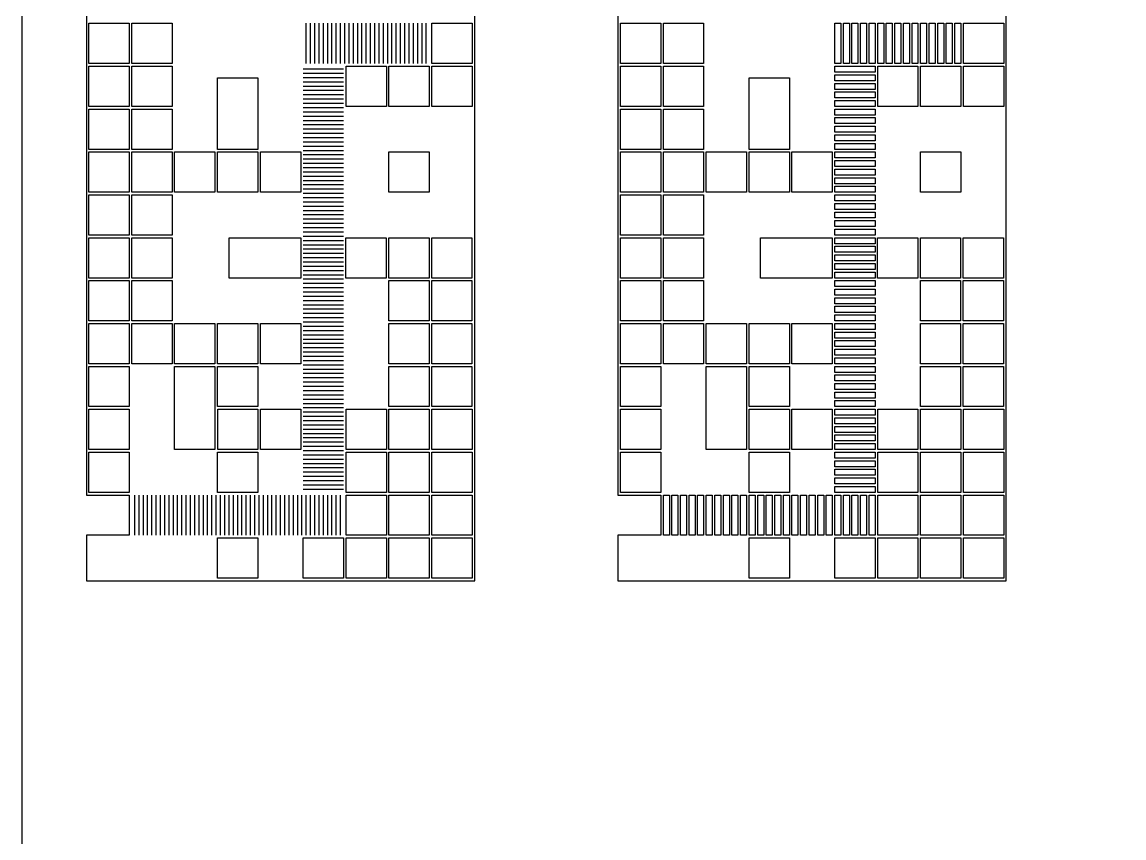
# Model space of a CAD drawing. Header units: millimetres. Extents: x 3305 to 5605, y 2355 to 3594.
# Drawn here: x 4804.9 to 5233.3, y 2974.5 to 3291.6 of the extents above; entities that cross this region are included whole.
import ezdxf

# ---------------------------------------------------------------- set-up
doc = ezdxf.new("R2010")
doc.units = ezdxf.units.MM
for name, color, linetype in [('Corte exterior', 1, 'Continuous'), ('Corte interior', 5, 'Continuous'), ('Grabado linea bajo', 4, 'Continuous'), ('mesa de trabajo y auxiliares', 7, 'Continuous')]:
    doc.layers.add(name, color=color, linetype=linetype)

msp = doc.modelspace()

# ---------------------------------------------------------------- linework, layer by layer
at = {"layer": 'Corte exterior', "color": 1}
for p, q in [((4829.86, 3525.44), (4829.86, 3107.77)), ((4980.86, 3074.44), (4980.86, 3525.44)), ((5036.52, 3525.44), (5036.52, 3107.77)), ((5187.52, 3074.44), (5187.52, 3525.44)), ((4829.86, 3107.77), (4846.52, 3107.77)), ((4846.52, 3107.77), (4846.52, 3092.11)), ((5036.52, 3107.77), (5053.19, 3107.77)), ((5053.19, 3107.77), (5053.19, 3092.11)), ((4846.52, 3092.11), (4829.86, 3092.11)), ((4829.86, 3092.11), (4829.86, 3074.44)), ((5053.19, 3092.11), (5036.52, 3092.11)), ((5036.52, 3092.11), (5036.52, 3074.44)), ((4829.86, 3074.44), (4980.86, 3074.44)), ((5036.52, 3074.44), (5187.52, 3074.44))]:
    msp.add_line(p, q, dxfattribs=at)
at = {"layer": 'Corte interior', "color": 5}
for p, q in [((4830.86, 3291.11), (4846.52, 3291.11)), ((4830.86, 3275.44), (4830.86, 3291.11)), ((4846.52, 3291.11), (4846.52, 3275.44)), ((4847.52, 3291.11), (4863.19, 3291.11)), ((4847.52, 3275.44), (4847.52, 3291.11)), ((4863.19, 3291.11), (4863.19, 3275.44)), ((4964.19, 3291.11), (4979.86, 3291.11)), ((4964.19, 3275.44), (4964.19, 3291.11)), ((4979.86, 3291.11), (4979.86, 3275.44)), ((5037.52, 3291.11), (5053.19, 3291.11)), ((5037.52, 3275.44), (5037.52, 3291.11)), ((5053.19, 3291.11), (5053.19, 3275.44)), ((5054.19, 3291.11), (5069.86, 3291.11)), ((5054.19, 3275.44), (5054.19, 3291.11)), ((5069.86, 3291.11), (5069.86, 3275.44)), ((5120.86, 3275.44), (5120.86, 3291.11)), ((5120.86, 3291.11), (5123.19, 3291.11)), ((5123.19, 3291.11), (5123.19, 3275.44)), ((5124.19, 3275.44), (5124.19, 3291.11)), ((5124.19, 3291.11), (5126.52, 3291.11)), ((5126.52, 3291.11), (5126.52, 3275.44)), ((5127.52, 3275.44), (5127.52, 3291.11)), ((5127.52, 3291.11), (5129.86, 3291.11)), ((5129.86, 3291.11), (5129.86, 3275.44)), ((5130.86, 3275.44), (5130.86, 3291.11)), ((5130.86, 3291.11), (5133.19, 3291.11)), ((5133.19, 3291.11), (5133.19, 3275.44)), ((5134.19, 3291.11), (5136.52, 3291.11)), ((5134.19, 3275.44), (5134.19, 3291.11)), ((5136.52, 3291.11), (5136.52, 3275.44)), ((5137.52, 3275.44), (5137.52, 3291.11)), ((5137.52, 3291.11), (5139.86, 3291.11)), ((5139.86, 3291.11), (5139.86, 3275.44)), ((5140.86, 3275.44), (5140.86, 3291.11)), ((5140.86, 3291.11), (5143.19, 3291.11)), ((5143.19, 3291.11), (5143.19, 3275.44)), ((5144.19, 3275.44), (5144.19, 3291.11)), ((5144.19, 3291.11), (5146.52, 3291.11)), ((5146.52, 3291.11), (5146.52, 3275.44)), ((5147.52, 3275.44), (5147.52, 3291.11)), ((5147.52, 3291.11), (5149.86, 3291.11)), ((5149.86, 3291.11), (5149.86, 3275.44)), ((5150.86, 3291.11), (5153.19, 3291.11)), ((5150.86, 3275.44), (5150.86, 3291.11)), ((5153.19, 3291.11), (5153.19, 3275.44)), ((5154.19, 3275.44), (5154.19, 3291.11)), ((5154.19, 3291.11), (5156.52, 3291.11)), ((5156.52, 3291.11), (5156.52, 3275.44)), ((5157.52, 3275.44), (5157.52, 3291.11)), ((5157.52, 3291.11), (5159.86, 3291.11)), ((5159.86, 3291.11), (5159.86, 3275.44)), ((5160.86, 3275.44), (5160.86, 3291.11)), ((5160.86, 3291.11), (5163.19, 3291.11)), ((5163.19, 3291.11), (5163.19, 3275.44)), ((5164.19, 3275.44), (5164.19, 3291.11)), ((5164.19, 3291.11), (5166.52, 3291.11)), ((5166.52, 3291.11), (5166.52, 3275.44)), ((5167.52, 3291.11), (5169.86, 3291.11)), ((5167.52, 3275.44), (5167.52, 3291.11)), ((5169.86, 3291.11), (5169.86, 3275.44)), ((5170.86, 3291.11), (5186.52, 3291.11)), ((5170.86, 3275.44), (5170.86, 3291.11)), ((5186.52, 3291.11), (5186.52, 3275.44)), ((4846.52, 3275.44), (4830.86, 3275.44)), ((4830.86, 3274.44), (4846.52, 3274.44)), ((4830.86, 3258.77), (4830.86, 3274.44)), ((4846.52, 3274.44), (4846.52, 3258.77)), ((4863.19, 3275.44), (4847.52, 3275.44)), ((4847.52, 3274.44), (4863.19, 3274.44)), ((4847.52, 3258.77), (4847.52, 3274.44)), ((4863.19, 3274.44), (4863.19, 3258.77)), ((4930.86, 3274.44), (4946.52, 3274.44)), ((4930.86, 3258.77), (4930.86, 3274.44)), ((4946.52, 3274.44), (4946.52, 3258.77)), ((4947.52, 3274.44), (4963.19, 3274.44)), ((4947.52, 3258.77), (4947.52, 3274.44)), ((4963.19, 3274.44), (4963.19, 3258.77)), ((4979.86, 3275.44), (4964.19, 3275.44)), ((4964.19, 3274.44), (4979.86, 3274.44)), ((4964.19, 3258.77), (4964.19, 3274.44)), ((4979.86, 3274.44), (4979.86, 3258.77)), ((5053.19, 3275.44), (5037.52, 3275.44)), ((5037.52, 3274.44), (5053.19, 3274.44)), ((5037.52, 3258.77), (5037.52, 3274.44)), ((5053.19, 3274.44), (5053.19, 3258.77)), ((5069.86, 3275.44), (5054.19, 3275.44)), ((5054.19, 3274.44), (5069.86, 3274.44)), ((5054.19, 3258.77), (5054.19, 3274.44)), ((5069.86, 3274.44), (5069.86, 3258.77)), ((5123.19, 3275.44), (5120.86, 3275.44)), ((5120.86, 3272.11), (5120.86, 3274.44)), ((5120.86, 3274.44), (5136.52, 3274.44)), ((5126.52, 3275.44), (5124.19, 3275.44)), ((5129.86, 3275.44), (5127.52, 3275.44)), ((5133.19, 3275.44), (5130.86, 3275.44)), ((5136.52, 3275.44), (5134.19, 3275.44)), ((5136.52, 3274.44), (5136.52, 3272.11)), ((5139.86, 3275.44), (5137.52, 3275.44)), ((5137.52, 3258.77), (5137.52, 3274.44)), ((5137.52, 3274.44), (5153.19, 3274.44)), ((5143.19, 3275.44), (5140.86, 3275.44)), ((5146.52, 3275.44), (5144.19, 3275.44)), ((5149.86, 3275.44), (5147.52, 3275.44)), ((5153.19, 3275.44), (5150.86, 3275.44)), ((5153.19, 3274.44), (5153.19, 3258.77)), ((5156.52, 3275.44), (5154.19, 3275.44)), ((5154.19, 3258.77), (5154.19, 3274.44)), ((5154.19, 3274.44), (5169.86, 3274.44)), ((5159.86, 3275.44), (5157.52, 3275.44)), ((5163.19, 3275.44), (5160.86, 3275.44)), ((5166.52, 3275.44), (5164.19, 3275.44)), ((5169.86, 3275.44), (5167.52, 3275.44)), ((5169.86, 3274.44), (5169.86, 3258.77)), ((5186.52, 3275.44), (5170.86, 3275.44)), ((5170.86, 3274.44), (5186.52, 3274.44)), ((5170.86, 3258.77), (5170.86, 3274.44)), ((5186.52, 3274.44), (5186.52, 3258.77)), ((4880.86, 3242.11), (4880.86, 3269.94)), ((4880.86, 3269.94), (4896.52, 3269.94)), ((4896.52, 3269.94), (4896.52, 3242.11)), ((5087.52, 3242.11), (5087.52, 3269.94)), ((5087.52, 3269.94), (5103.19, 3269.94)), ((5103.19, 3269.94), (5103.19, 3242.11)), ((5136.52, 3272.11), (5120.86, 3272.11)), ((5120.86, 3271.11), (5136.52, 3271.11)), ((5120.86, 3268.77), (5120.86, 3271.11)), ((5136.52, 3271.11), (5136.52, 3268.77)), ((5136.52, 3268.77), (5120.86, 3268.77)), ((5120.86, 3267.77), (5136.52, 3267.77)), ((5120.86, 3265.44), (5120.86, 3267.77)), ((5136.52, 3265.44), (5120.86, 3265.44)), ((5136.52, 3267.77), (5136.52, 3265.44)), ((5120.86, 3264.44), (5136.52, 3264.44)), ((5120.86, 3262.11), (5120.86, 3264.44)), ((5136.52, 3262.11), (5120.86, 3262.11)), ((5120.86, 3258.77), (5120.86, 3261.11)), ((5120.86, 3261.11), (5136.52, 3261.11)), ((5136.52, 3264.44), (5136.52, 3262.11)), ((5136.52, 3261.11), (5136.52, 3258.77)), ((4846.52, 3258.77), (4830.86, 3258.77)), ((4830.86, 3257.77), (4846.52, 3257.77)), ((4830.86, 3242.11), (4830.86, 3257.77)), ((4846.52, 3257.77), (4846.52, 3242.11)), ((4863.19, 3258.77), (4847.52, 3258.77)), ((4847.52, 3257.77), (4863.19, 3257.77)), ((4847.52, 3242.11), (4847.52, 3257.77)), ((4863.19, 3257.77), (4863.19, 3242.11)), ((4946.52, 3258.77), (4930.86, 3258.77)), ((4963.19, 3258.77), (4947.52, 3258.77)), ((4979.86, 3258.77), (4964.19, 3258.77)), ((5053.19, 3258.77), (5037.52, 3258.77)), ((5037.52, 3257.77), (5053.19, 3257.77)), ((5037.52, 3242.11), (5037.52, 3257.77)), ((5053.19, 3257.77), (5053.19, 3242.11)), ((5069.86, 3258.77), (5054.19, 3258.77)), ((5054.19, 3257.77), (5069.86, 3257.77)), ((5054.19, 3242.11), (5054.19, 3257.77)), ((5069.86, 3257.77), (5069.86, 3242.11)), ((5136.52, 3258.77), (5120.86, 3258.77)), ((5120.86, 3255.44), (5120.86, 3257.77)), ((5120.86, 3257.77), (5136.52, 3257.77)), ((5136.52, 3257.77), (5136.52, 3255.44)), ((5153.19, 3258.77), (5137.52, 3258.77)), ((5169.86, 3258.77), (5154.19, 3258.77)), ((5186.52, 3258.77), (5170.86, 3258.77)), ((5136.52, 3255.44), (5120.86, 3255.44)), ((5120.86, 3254.44), (5136.52, 3254.44)), ((5120.86, 3252.11), (5120.86, 3254.44)), ((5136.52, 3252.11), (5120.86, 3252.11)), ((5136.52, 3254.44), (5136.52, 3252.11)), ((5120.86, 3251.11), (5136.52, 3251.11)), ((5120.86, 3248.77), (5120.86, 3251.11)), ((5136.52, 3248.77), (5120.86, 3248.77)), ((5120.86, 3247.77), (5136.52, 3247.77)), ((5120.86, 3245.44), (5120.86, 3247.77)), ((5136.52, 3251.11), (5136.52, 3248.77)), ((5136.52, 3247.77), (5136.52, 3245.44)), ((5136.52, 3245.44), (5120.86, 3245.44)), ((5120.86, 3242.11), (5120.86, 3244.44)), ((5120.86, 3244.44), (5136.52, 3244.44)), ((5136.52, 3244.44), (5136.52, 3242.11)), ((4846.52, 3242.11), (4830.86, 3242.11)), ((4830.86, 3241.11), (4846.52, 3241.11)), ((4830.86, 3225.44), (4830.86, 3241.11)), ((4846.52, 3241.11), (4846.52, 3225.44)), ((4863.19, 3242.11), (4847.52, 3242.11)), ((4847.52, 3241.11), (4863.19, 3241.11)), ((4847.52, 3225.44), (4847.52, 3241.11)), ((4863.19, 3241.11), (4863.19, 3225.44)), ((4864.19, 3241.11), (4879.86, 3241.11)), ((4864.19, 3225.44), (4864.19, 3241.11)), ((4879.86, 3241.11), (4879.86, 3225.44)), ((4896.52, 3242.11), (4880.86, 3242.11)), ((4880.86, 3241.11), (4896.52, 3241.11)), ((4880.86, 3225.44), (4880.86, 3241.11)), ((4896.52, 3241.11), (4896.52, 3225.44)), ((4897.52, 3241.11), (4913.19, 3241.11)), ((4897.52, 3225.44), (4897.52, 3241.11)), ((4913.19, 3241.11), (4913.19, 3225.44)), ((4947.52, 3225.44), (4947.52, 3241.11)), ((4947.52, 3241.11), (4963.19, 3241.11)), ((4963.19, 3241.11), (4963.19, 3225.44)), ((5053.19, 3242.11), (5037.52, 3242.11)), ((5037.52, 3241.11), (5053.19, 3241.11)), ((5037.52, 3225.44), (5037.52, 3241.11)), ((5053.19, 3241.11), (5053.19, 3225.44)), ((5069.86, 3242.11), (5054.19, 3242.11)), ((5054.19, 3241.11), (5069.86, 3241.11)), ((5054.19, 3225.44), (5054.19, 3241.11)), ((5069.86, 3241.11), (5069.86, 3225.44)), ((5070.86, 3241.11), (5086.52, 3241.11)), ((5070.86, 3225.44), (5070.86, 3241.11)), ((5086.52, 3241.11), (5086.52, 3225.44)), ((5103.19, 3242.11), (5087.52, 3242.11)), ((5087.52, 3225.44), (5087.52, 3241.11)), ((5087.52, 3241.11), (5103.19, 3241.11)), ((5103.19, 3241.11), (5103.19, 3225.44)), ((5104.19, 3225.44), (5104.19, 3241.11)), ((5104.19, 3241.11), (5119.86, 3241.11)), ((5119.86, 3241.11), (5119.86, 3225.44)), ((5136.52, 3242.11), (5120.86, 3242.11)), ((5120.86, 3238.77), (5120.86, 3241.11)), ((5120.86, 3241.11), (5136.52, 3241.11)), ((5136.52, 3241.11), (5136.52, 3238.77)), ((5154.19, 3225.44), (5154.19, 3241.11)), ((5154.19, 3241.11), (5169.86, 3241.11)), ((5169.86, 3241.11), (5169.86, 3225.44)), ((5136.52, 3238.77), (5120.86, 3238.77)), ((5120.86, 3237.77), (5136.52, 3237.77)), ((5120.86, 3235.44), (5120.86, 3237.77)), ((5136.52, 3235.44), (5120.86, 3235.44)), ((5136.52, 3237.77), (5136.52, 3235.44)), ((5120.86, 3234.44), (5136.52, 3234.44)), ((5120.86, 3232.11), (5120.86, 3234.44)), ((5136.52, 3232.11), (5120.86, 3232.11)), ((5120.86, 3231.11), (5136.52, 3231.11)), ((5120.86, 3228.77), (5120.86, 3231.11)), ((5136.52, 3234.44), (5136.52, 3232.11)), ((5136.52, 3231.11), (5136.52, 3228.77)), ((5136.52, 3228.77), (5120.86, 3228.77)), ((5120.86, 3225.44), (5120.86, 3227.77)), ((5120.86, 3227.77), (5136.52, 3227.77)), ((5136.52, 3227.77), (5136.52, 3225.44)), ((4846.52, 3225.44), (4830.86, 3225.44)), ((4830.86, 3224.44), (4846.52, 3224.44)), ((4830.86, 3208.77), (4830.86, 3224.44)), ((4846.52, 3224.44), (4846.52, 3208.77)), ((4863.19, 3225.44), (4847.52, 3225.44)), ((4847.52, 3224.44), (4863.19, 3224.44)), ((4847.52, 3208.77), (4847.52, 3224.44)), ((4863.19, 3224.44), (4863.19, 3208.77)), ((4879.86, 3225.44), (4864.19, 3225.44)), ((4896.52, 3225.44), (4880.86, 3225.44)), ((4913.19, 3225.44), (4897.52, 3225.44)), ((4963.19, 3225.44), (4947.52, 3225.44)), ((5053.19, 3225.44), (5037.52, 3225.44)), ((5037.52, 3224.44), (5053.19, 3224.44)), ((5037.52, 3208.77), (5037.52, 3224.44)), ((5053.19, 3224.44), (5053.19, 3208.77)), ((5069.86, 3225.44), (5054.19, 3225.44)), ((5054.19, 3224.44), (5069.86, 3224.44)), ((5054.19, 3208.77), (5054.19, 3224.44)), ((5069.86, 3224.44), (5069.86, 3208.77)), ((5086.52, 3225.44), (5070.86, 3225.44)), ((5103.19, 3225.44), (5087.52, 3225.44)), ((5119.86, 3225.44), (5104.19, 3225.44)), ((5136.52, 3225.44), (5120.86, 3225.44)), ((5120.86, 3222.11), (5120.86, 3224.44)), ((5120.86, 3224.44), (5136.52, 3224.44)), ((5136.52, 3222.11), (5120.86, 3222.11)), ((5136.52, 3224.44), (5136.52, 3222.11)), ((5169.86, 3225.44), (5154.19, 3225.44)), ((5120.86, 3221.11), (5136.52, 3221.11)), ((5120.86, 3218.77), (5120.86, 3221.11)), ((5136.52, 3218.77), (5120.86, 3218.77)), ((5120.86, 3217.77), (5136.52, 3217.77)), ((5120.86, 3215.44), (5120.86, 3217.77)), ((5136.52, 3221.11), (5136.52, 3218.77)), ((5136.52, 3217.77), (5136.52, 3215.44)), ((5136.52, 3215.44), (5120.86, 3215.44)), ((5120.86, 3214.44), (5136.52, 3214.44)), ((5120.86, 3212.11), (5120.86, 3214.44)), ((5136.52, 3214.44), (5136.52, 3212.11)), ((5136.52, 3212.11), (5120.86, 3212.11)), ((5120.86, 3208.77), (5120.86, 3211.11)), ((5120.86, 3211.11), (5136.52, 3211.11)), ((5136.52, 3211.11), (5136.52, 3208.77)), ((4846.52, 3208.77), (4830.86, 3208.77)), ((4830.86, 3207.77), (4846.52, 3207.77)), ((4830.86, 3192.11), (4830.86, 3207.77)), ((4846.52, 3207.77), (4846.52, 3192.11)), ((4863.19, 3208.77), (4847.52, 3208.77)), ((4847.52, 3207.77), (4863.19, 3207.77)), ((4847.52, 3192.11), (4847.52, 3207.77)), ((4863.19, 3207.77), (4863.19, 3192.11)), ((4885.36, 3207.77), (4913.19, 3207.77)), ((4885.36, 3192.11), (4885.36, 3207.77)), ((4913.19, 3207.77), (4913.19, 3192.11)), ((4930.78, 3207.77), (4946.45, 3207.77)), ((4930.78, 3192.11), (4930.78, 3207.77)), ((4946.45, 3207.77), (4946.45, 3192.11)), ((4947.45, 3207.77), (4963.12, 3207.77)), ((4947.45, 3192.11), (4947.45, 3207.77)), ((4963.12, 3207.77), (4963.12, 3192.11)), ((4964.12, 3207.77), (4979.78, 3207.77)), ((4964.12, 3192.11), (4964.12, 3207.77)), ((4979.78, 3207.77), (4979.78, 3192.11)), ((5053.19, 3208.77), (5037.52, 3208.77)), ((5037.52, 3207.77), (5053.19, 3207.77)), ((5037.52, 3192.11), (5037.52, 3207.77)), ((5053.19, 3207.77), (5053.19, 3192.11)), ((5069.86, 3208.77), (5054.19, 3208.77)), ((5054.19, 3207.77), (5069.86, 3207.77)), ((5054.19, 3192.11), (5054.19, 3207.77)), ((5069.86, 3207.77), (5069.86, 3192.11)), ((5092.02, 3207.77), (5119.86, 3207.77)), ((5092.02, 3192.11), (5092.02, 3207.77)), ((5119.86, 3207.77), (5119.86, 3192.11)), ((5136.52, 3208.77), (5120.86, 3208.77)), ((5120.86, 3205.44), (5120.86, 3207.77)), ((5120.86, 3207.77), (5136.52, 3207.77)), ((5136.52, 3205.44), (5120.86, 3205.44)), ((5136.52, 3207.77), (5136.52, 3205.44)), ((5137.45, 3207.77), (5153.12, 3207.77)), ((5137.45, 3192.11), (5137.45, 3207.77)), ((5153.12, 3207.77), (5153.12, 3192.11)), ((5154.12, 3192.11), (5154.12, 3207.77)), ((5154.12, 3207.77), (5169.78, 3207.77)), ((5169.78, 3207.77), (5169.78, 3192.11)), ((5170.78, 3207.77), (5186.45, 3207.77)), ((5170.78, 3192.11), (5170.78, 3207.77)), ((5186.45, 3207.77), (5186.45, 3192.11)), ((5120.86, 3204.44), (5136.52, 3204.44)), ((5120.86, 3202.11), (5120.86, 3204.44)), ((5136.52, 3202.11), (5120.86, 3202.11)), ((5120.86, 3201.11), (5136.52, 3201.11)), ((5120.86, 3198.77), (5120.86, 3201.11)), ((5136.52, 3204.44), (5136.52, 3202.11)), ((5136.52, 3201.11), (5136.52, 3198.77)), ((5136.52, 3198.77), (5120.86, 3198.77)), ((5120.86, 3197.77), (5136.52, 3197.77)), ((5120.86, 3195.44), (5120.86, 3197.77)), ((5136.52, 3197.77), (5136.52, 3195.44)), ((4846.52, 3192.11), (4830.86, 3192.11)), ((4863.19, 3192.11), (4847.52, 3192.11)), ((4913.19, 3192.11), (4885.36, 3192.11)), ((4946.45, 3192.11), (4930.78, 3192.11)), ((4963.12, 3192.11), (4947.45, 3192.11)), ((4979.78, 3192.11), (4964.12, 3192.11)), ((5053.19, 3192.11), (5037.52, 3192.11)), ((5069.86, 3192.11), (5054.19, 3192.11)), ((5119.86, 3192.11), (5092.02, 3192.11)), ((5136.52, 3195.44), (5120.86, 3195.44)), ((5120.86, 3192.11), (5120.86, 3194.44)), ((5120.86, 3194.44), (5136.52, 3194.44)), ((5136.52, 3192.11), (5120.86, 3192.11)), ((5136.52, 3194.44), (5136.52, 3192.11)), ((5153.12, 3192.11), (5137.45, 3192.11)), ((5169.78, 3192.11), (5154.12, 3192.11)), ((5186.45, 3192.11), (5170.78, 3192.11)), ((4830.86, 3191.11), (4846.52, 3191.11)), ((4830.86, 3175.44), (4830.86, 3191.11)), ((4846.52, 3191.11), (4846.52, 3175.44)), ((4847.52, 3191.11), (4863.19, 3191.11)), ((4847.52, 3175.44), (4847.52, 3191.11)), ((4863.19, 3191.11), (4863.19, 3175.44)), ((4947.45, 3191.11), (4963.12, 3191.11)), ((4947.45, 3175.44), (4947.45, 3191.11)), ((4963.12, 3191.11), (4963.12, 3175.44)), ((4964.12, 3191.11), (4979.78, 3191.11)), ((4964.12, 3175.44), (4964.12, 3191.11)), ((4979.78, 3191.11), (4979.78, 3175.44)), ((5037.52, 3191.11), (5053.19, 3191.11)), ((5037.52, 3175.44), (5037.52, 3191.11)), ((5053.19, 3191.11), (5053.19, 3175.44)), ((5054.19, 3191.11), (5069.86, 3191.11)), ((5054.19, 3175.44), (5054.19, 3191.11)), ((5069.86, 3191.11), (5069.86, 3175.44)), ((5120.86, 3188.77), (5120.86, 3191.11)), ((5120.86, 3191.11), (5136.52, 3191.11)), ((5136.52, 3188.77), (5120.86, 3188.77)), ((5120.86, 3187.77), (5136.52, 3187.77)), ((5120.86, 3185.44), (5120.86, 3187.77)), ((5136.52, 3191.11), (5136.52, 3188.77)), ((5136.52, 3187.77), (5136.52, 3185.44)), ((5154.12, 3191.11), (5169.78, 3191.11)), ((5154.12, 3175.44), (5154.12, 3191.11)), ((5169.78, 3191.11), (5169.78, 3175.44)), ((5170.78, 3175.44), (5170.78, 3191.11)), ((5170.78, 3191.11), (5186.45, 3191.11)), ((5186.45, 3191.11), (5186.45, 3175.44)), ((5136.52, 3185.44), (5120.86, 3185.44)), ((5120.86, 3184.44), (5136.52, 3184.44)), ((5120.86, 3182.11), (5120.86, 3184.44)), ((5136.52, 3184.44), (5136.52, 3182.11)), ((5136.52, 3182.11), (5120.86, 3182.11)), ((5120.86, 3181.11), (5136.52, 3181.11)), ((5120.86, 3178.77), (5120.86, 3181.11)), ((5136.52, 3181.11), (5136.52, 3178.77)), ((4846.52, 3175.44), (4830.86, 3175.44)), ((4863.19, 3175.44), (4847.52, 3175.44)), ((4963.12, 3175.44), (4947.45, 3175.44)), ((4979.78, 3175.44), (4964.12, 3175.44)), ((5053.19, 3175.44), (5037.52, 3175.44)), ((5069.86, 3175.44), (5054.19, 3175.44)), ((5136.52, 3178.77), (5120.86, 3178.77)), ((5120.86, 3175.44), (5120.86, 3177.77)), ((5120.86, 3177.77), (5136.52, 3177.77)), ((5136.52, 3175.44), (5120.86, 3175.44)), ((5136.52, 3177.77), (5136.52, 3175.44)), ((5169.78, 3175.44), (5154.12, 3175.44)), ((5186.45, 3175.44), (5170.78, 3175.44)), ((4830.86, 3174.44), (4846.52, 3174.44)), ((4830.86, 3158.77), (4830.86, 3174.44)), ((4846.52, 3174.44), (4846.52, 3158.77)), ((4847.52, 3174.44), (4863.19, 3174.44)), ((4847.52, 3158.77), (4847.52, 3174.44)), ((4863.19, 3174.44), (4863.19, 3158.77)), ((4864.19, 3174.44), (4879.86, 3174.44)), ((4864.19, 3158.77), (4864.19, 3174.44)), ((4879.86, 3174.44), (4879.86, 3158.77)), ((4880.86, 3174.44), (4896.52, 3174.44)), ((4880.86, 3158.77), (4880.86, 3174.44)), ((4896.52, 3174.44), (4896.52, 3158.77)), ((4897.52, 3174.44), (4913.19, 3174.44)), ((4897.52, 3158.77), (4897.52, 3174.44)), ((4913.19, 3174.44), (4913.19, 3158.77)), ((4947.45, 3174.44), (4963.12, 3174.44)), ((4947.45, 3158.77), (4947.45, 3174.44)), ((4963.12, 3174.44), (4963.12, 3158.77)), ((4964.12, 3174.44), (4979.78, 3174.44)), ((4964.12, 3158.77), (4964.12, 3174.44)), ((4979.78, 3174.44), (4979.78, 3158.77)), ((5037.52, 3174.44), (5053.19, 3174.44)), ((5037.52, 3158.77), (5037.52, 3174.44)), ((5053.19, 3174.44), (5053.19, 3158.77)), ((5054.19, 3174.44), (5069.86, 3174.44)), ((5054.19, 3158.77), (5054.19, 3174.44)), ((5069.86, 3174.44), (5069.86, 3158.77)), ((5070.86, 3174.44), (5086.52, 3174.44)), ((5070.86, 3158.77), (5070.86, 3174.44)), ((5086.52, 3174.44), (5086.52, 3158.77)), ((5087.52, 3174.44), (5103.19, 3174.44)), ((5087.52, 3158.77), (5087.52, 3174.44)), ((5103.19, 3174.44), (5103.19, 3158.77)), ((5104.19, 3174.44), (5119.86, 3174.44)), ((5104.19, 3158.77), (5104.19, 3174.44)), ((5119.86, 3174.44), (5119.86, 3158.77)), ((5120.86, 3172.11), (5120.86, 3174.44)), ((5120.86, 3174.44), (5136.52, 3174.44)), ((5136.52, 3172.11), (5120.86, 3172.11)), ((5120.86, 3171.11), (5136.52, 3171.11)), ((5120.86, 3168.77), (5120.86, 3171.11)), ((5136.52, 3174.44), (5136.52, 3172.11)), ((5136.52, 3171.11), (5136.52, 3168.77)), ((5154.12, 3158.77), (5154.12, 3174.44)), ((5154.12, 3174.44), (5169.78, 3174.44)), ((5169.78, 3174.44), (5169.78, 3158.77)), ((5170.78, 3174.44), (5186.45, 3174.44)), ((5170.78, 3158.77), (5170.78, 3174.44)), ((5186.45, 3174.44), (5186.45, 3158.77)), ((5136.52, 3168.77), (5120.86, 3168.77)), ((5120.86, 3167.77), (5136.52, 3167.77)), ((5120.86, 3165.44), (5120.86, 3167.77)), ((5136.52, 3167.77), (5136.52, 3165.44)), ((5136.52, 3165.44), (5120.86, 3165.44)), ((5120.86, 3164.44), (5136.52, 3164.44)), ((5120.86, 3162.11), (5120.86, 3164.44)), ((5136.52, 3162.11), (5120.86, 3162.11)), ((5136.52, 3164.44), (5136.52, 3162.11)), ((4846.52, 3158.77), (4830.86, 3158.77)), ((4830.86, 3157.77), (4846.52, 3157.77)), ((4830.86, 3142.11), (4830.86, 3157.77)), ((4846.52, 3157.77), (4846.52, 3142.11)), ((4863.19, 3158.77), (4847.52, 3158.77)), ((4879.86, 3158.77), (4864.19, 3158.77)), ((4864.19, 3125.44), (4864.19, 3157.77)), ((4864.19, 3157.77), (4879.86, 3157.77)), ((4879.86, 3157.77), (4879.86, 3125.44)), ((4896.52, 3158.77), (4880.86, 3158.77)), ((4880.86, 3157.77), (4896.52, 3157.77)), ((4880.86, 3142.11), (4880.86, 3157.77)), ((4896.52, 3157.77), (4896.52, 3142.11)), ((4913.19, 3158.77), (4897.52, 3158.77)), ((4963.12, 3158.77), (4947.45, 3158.77)), ((4947.45, 3157.77), (4963.12, 3157.77)), ((4947.45, 3142.11), (4947.45, 3157.77)), ((4963.12, 3157.77), (4963.12, 3142.11)), ((4979.78, 3158.77), (4964.12, 3158.77)), ((4964.12, 3157.77), (4979.78, 3157.77)), ((4964.12, 3142.11), (4964.12, 3157.77)), ((4979.78, 3157.77), (4979.78, 3142.11)), ((5053.19, 3158.77), (5037.52, 3158.77)), ((5037.52, 3157.77), (5053.19, 3157.77)), ((5037.52, 3142.11), (5037.52, 3157.77)), ((5053.19, 3157.77), (5053.19, 3142.11)), ((5069.86, 3158.77), (5054.19, 3158.77)), ((5086.52, 3158.77), (5070.86, 3158.77)), ((5070.86, 3125.44), (5070.86, 3157.77)), ((5070.86, 3157.77), (5086.52, 3157.77)), ((5086.52, 3157.77), (5086.52, 3125.44)), ((5103.19, 3158.77), (5087.52, 3158.77)), ((5087.52, 3157.77), (5103.19, 3157.77)), ((5087.52, 3142.11), (5087.52, 3157.77)), ((5103.19, 3157.77), (5103.19, 3142.11)), ((5119.86, 3158.77), (5104.19, 3158.77)), ((5120.86, 3158.77), (5120.86, 3161.11)), ((5120.86, 3161.11), (5136.52, 3161.11)), ((5136.52, 3158.77), (5120.86, 3158.77)), ((5120.86, 3155.44), (5120.86, 3157.77)), ((5120.86, 3157.77), (5136.52, 3157.77)), ((5136.52, 3161.11), (5136.52, 3158.77)), ((5136.52, 3157.77), (5136.52, 3155.44)), ((5169.78, 3158.77), (5154.12, 3158.77)), ((5154.12, 3157.77), (5169.78, 3157.77)), ((5154.12, 3142.11), (5154.12, 3157.77)), ((5169.78, 3157.77), (5169.78, 3142.11)), ((5186.45, 3158.77), (5170.78, 3158.77)), ((5170.78, 3157.77), (5186.45, 3157.77)), ((5170.78, 3142.11), (5170.78, 3157.77)), ((5186.45, 3157.77), (5186.45, 3142.11)), ((5136.52, 3155.44), (5120.86, 3155.44)), ((5120.86, 3154.44), (5136.52, 3154.44)), ((5120.86, 3152.11), (5120.86, 3154.44)), ((5136.52, 3154.44), (5136.52, 3152.11)), ((5136.52, 3152.11), (5120.86, 3152.11)), ((5120.86, 3151.11), (5136.52, 3151.11)), ((5120.86, 3148.77), (5120.86, 3151.11)), ((5136.52, 3151.11), (5136.52, 3148.77)), ((5136.52, 3148.77), (5120.86, 3148.77)), ((5120.86, 3147.77), (5136.52, 3147.77)), ((5120.86, 3145.44), (5120.86, 3147.77)), ((5136.52, 3145.44), (5120.86, 3145.44)), ((5136.52, 3147.77), (5136.52, 3145.44)), ((4846.52, 3142.11), (4830.86, 3142.11)), ((4830.86, 3141.11), (4846.52, 3141.11)), ((4830.86, 3125.44), (4830.86, 3141.11)), ((4846.52, 3141.11), (4846.52, 3125.44)), ((4896.52, 3142.11), (4880.86, 3142.11)), ((4880.92, 3141.11), (4896.58, 3141.11)), ((4880.92, 3125.44), (4880.92, 3141.11)), ((4896.58, 3141.11), (4896.58, 3125.44)), ((4897.52, 3141.11), (4913.19, 3141.11)), ((4897.52, 3125.44), (4897.52, 3141.11)), ((4913.19, 3141.11), (4913.19, 3125.44)), ((4930.86, 3141.11), (4946.52, 3141.11)), ((4930.86, 3125.44), (4930.86, 3141.11)), ((4946.52, 3141.11), (4946.52, 3125.44)), ((4963.12, 3142.11), (4947.45, 3142.11)), ((4947.52, 3141.11), (4963.19, 3141.11)), ((4947.52, 3125.44), (4947.52, 3141.11)), ((4963.19, 3141.11), (4963.19, 3125.44)), ((4979.78, 3142.11), (4964.12, 3142.11)), ((4964.19, 3141.11), (4979.86, 3141.11)), ((4964.19, 3125.44), (4964.19, 3141.11)), ((4979.86, 3141.11), (4979.86, 3125.44)), ((5053.19, 3142.11), (5037.52, 3142.11)), ((5037.52, 3141.11), (5053.19, 3141.11)), ((5037.52, 3125.44), (5037.52, 3141.11)), ((5053.19, 3141.11), (5053.19, 3125.44)), ((5103.19, 3142.11), (5087.52, 3142.11)), ((5087.58, 3141.11), (5103.25, 3141.11)), ((5087.58, 3125.44), (5087.58, 3141.11)), ((5103.25, 3141.11), (5103.25, 3125.44)), ((5104.19, 3141.11), (5119.86, 3141.11)), ((5104.19, 3125.44), (5104.19, 3141.11)), ((5119.86, 3141.11), (5119.86, 3125.44)), ((5120.86, 3142.11), (5120.86, 3144.44)), ((5120.86, 3144.44), (5136.52, 3144.44)), ((5136.52, 3142.11), (5120.86, 3142.11)), ((5120.86, 3138.77), (5120.86, 3141.11)), ((5120.86, 3141.11), (5136.52, 3141.11)), ((5136.52, 3144.44), (5136.52, 3142.11)), ((5136.52, 3141.11), (5136.52, 3138.77)), ((5137.52, 3141.11), (5153.19, 3141.11)), ((5137.52, 3125.44), (5137.52, 3141.11)), ((5153.19, 3141.11), (5153.19, 3125.44)), ((5169.78, 3142.11), (5154.12, 3142.11)), ((5154.19, 3141.11), (5169.86, 3141.11)), ((5154.19, 3125.44), (5154.19, 3141.11)), ((5169.86, 3141.11), (5169.86, 3125.44)), ((5186.45, 3142.11), (5170.78, 3142.11)), ((5170.86, 3141.11), (5186.52, 3141.11)), ((5170.86, 3125.44), (5170.86, 3141.11)), ((5186.52, 3141.11), (5186.52, 3125.44)), ((5136.52, 3138.77), (5120.86, 3138.77)), ((5120.86, 3137.77), (5136.52, 3137.77)), ((5120.86, 3135.44), (5120.86, 3137.77)), ((5136.52, 3137.77), (5136.52, 3135.44)), ((5136.52, 3135.44), (5120.86, 3135.44)), ((5120.86, 3134.44), (5136.52, 3134.44)), ((5120.86, 3132.11), (5120.86, 3134.44)), ((5136.52, 3132.11), (5120.86, 3132.11)), ((5136.52, 3134.44), (5136.52, 3132.11)), ((5120.86, 3131.11), (5136.52, 3131.11)), ((5120.86, 3128.77), (5120.86, 3131.11)), ((5136.52, 3128.77), (5120.86, 3128.77)), ((5120.86, 3125.44), (5120.86, 3127.77)), ((5120.86, 3127.77), (5136.52, 3127.77)), ((5136.52, 3131.11), (5136.52, 3128.77)), ((5136.52, 3127.77), (5136.52, 3125.44)), ((4846.52, 3125.44), (4830.86, 3125.44)), ((4830.86, 3124.44), (4846.52, 3124.44)), ((4830.86, 3108.77), (4830.86, 3124.44)), ((4846.52, 3124.44), (4846.52, 3108.77)), ((4879.86, 3125.44), (4864.19, 3125.44)), ((4880.86, 3124.44), (4896.52, 3124.44)), ((4880.86, 3108.77), (4880.86, 3124.44)), ((4896.58, 3125.44), (4880.92, 3125.44)), ((4896.52, 3124.44), (4896.52, 3108.77)), ((4913.19, 3125.44), (4897.52, 3125.44)), ((4946.52, 3125.44), (4930.86, 3125.44)), ((4930.86, 3124.44), (4946.52, 3124.44)), ((4930.86, 3108.77), (4930.86, 3124.44)), ((4946.52, 3124.44), (4946.52, 3108.77)), ((4963.19, 3125.44), (4947.52, 3125.44)), ((4947.52, 3124.44), (4963.19, 3124.44)), ((4947.52, 3108.77), (4947.52, 3124.44)), ((4963.19, 3124.44), (4963.19, 3108.77)), ((4979.86, 3125.44), (4964.19, 3125.44)), ((4964.19, 3124.44), (4979.86, 3124.44)), ((4964.19, 3108.77), (4964.19, 3124.44)), ((4979.86, 3124.44), (4979.86, 3108.77)), ((5053.19, 3125.44), (5037.52, 3125.44)), ((5037.52, 3124.44), (5053.19, 3124.44)), ((5037.52, 3108.77), (5037.52, 3124.44)), ((5053.19, 3124.44), (5053.19, 3108.77)), ((5086.52, 3125.44), (5070.86, 3125.44)), ((5087.52, 3124.44), (5103.19, 3124.44)), ((5087.52, 3108.77), (5087.52, 3124.44)), ((5103.25, 3125.44), (5087.58, 3125.44)), ((5103.19, 3124.44), (5103.19, 3108.77)), ((5119.86, 3125.44), (5104.19, 3125.44)), ((5136.52, 3125.44), (5120.86, 3125.44)), ((5120.86, 3122.11), (5120.86, 3124.44)), ((5120.86, 3124.44), (5136.52, 3124.44)), ((5136.52, 3124.44), (5136.52, 3122.11)), ((5153.19, 3125.44), (5137.52, 3125.44)), ((5137.52, 3124.44), (5153.19, 3124.44)), ((5137.52, 3108.77), (5137.52, 3124.44)), ((5153.19, 3124.44), (5153.19, 3108.77)), ((5169.86, 3125.44), (5154.19, 3125.44)), ((5154.19, 3124.44), (5169.86, 3124.44)), ((5154.19, 3108.77), (5154.19, 3124.44)), ((5169.86, 3124.44), (5169.86, 3108.77)), ((5186.52, 3125.44), (5170.86, 3125.44)), ((5170.86, 3124.44), (5186.52, 3124.44)), ((5170.86, 3108.77), (5170.86, 3124.44)), ((5186.52, 3124.44), (5186.52, 3108.77)), ((5136.52, 3122.11), (5120.86, 3122.11)), ((5120.86, 3121.11), (5136.52, 3121.11)), ((5120.86, 3118.77), (5120.86, 3121.11)), ((5136.52, 3121.11), (5136.52, 3118.77)), ((5136.52, 3118.77), (5120.86, 3118.77)), ((5120.86, 3117.77), (5136.52, 3117.77)), ((5120.86, 3115.44), (5120.86, 3117.77)), ((5136.52, 3115.44), (5120.86, 3115.44)), ((5136.52, 3117.77), (5136.52, 3115.44)), ((5120.86, 3114.44), (5136.52, 3114.44)), ((5120.86, 3112.11), (5120.86, 3114.44)), ((5136.52, 3112.11), (5120.86, 3112.11)), ((5120.86, 3108.77), (5120.86, 3111.11)), ((5120.86, 3111.11), (5136.52, 3111.11)), ((5136.52, 3114.44), (5136.52, 3112.11)), ((5136.52, 3111.11), (5136.52, 3108.77)), ((4846.52, 3108.77), (4830.86, 3108.77)), ((4896.52, 3108.77), (4880.86, 3108.77)), ((4946.52, 3108.77), (4930.86, 3108.77)), ((4930.86, 3107.77), (4946.52, 3107.77)), ((4930.86, 3092.11), (4930.86, 3107.77)), ((4946.52, 3107.77), (4946.52, 3092.11)), ((4963.19, 3108.77), (4947.52, 3108.77)), ((4947.52, 3107.77), (4963.19, 3107.77)), ((4947.52, 3092.11), (4947.52, 3107.77)), ((4963.19, 3107.77), (4963.19, 3092.11)), ((4979.86, 3108.77), (4964.19, 3108.77)), ((4964.19, 3107.77), (4979.86, 3107.77)), ((4964.19, 3092.11), (4964.19, 3107.77)), ((4979.86, 3107.77), (4979.86, 3092.11)), ((5053.19, 3108.77), (5037.52, 3108.77)), ((5054.19, 3092.11), (5054.19, 3107.77)), ((5054.19, 3107.77), (5056.52, 3107.77)), ((5056.52, 3107.77), (5056.52, 3092.11)), ((5057.52, 3092.11), (5057.52, 3107.77)), ((5057.52, 3107.77), (5059.86, 3107.77)), ((5059.86, 3107.77), (5059.86, 3092.11)), ((5060.86, 3092.11), (5060.86, 3107.77)), ((5060.86, 3107.77), (5063.19, 3107.77)), ((5063.19, 3107.77), (5063.19, 3092.11)), ((5064.19, 3092.11), (5064.19, 3107.77)), ((5064.19, 3107.77), (5066.52, 3107.77)), ((5066.52, 3107.77), (5066.52, 3092.11)), ((5067.52, 3107.77), (5069.86, 3107.77)), ((5067.52, 3092.11), (5067.52, 3107.77)), ((5069.86, 3107.77), (5069.86, 3092.11)), ((5070.86, 3092.11), (5070.86, 3107.77)), ((5070.86, 3107.77), (5073.19, 3107.77)), ((5073.19, 3107.77), (5073.19, 3092.11)), ((5074.19, 3092.11), (5074.19, 3107.77)), ((5074.19, 3107.77), (5076.52, 3107.77)), ((5076.52, 3107.77), (5076.52, 3092.11)), ((5077.52, 3092.11), (5077.52, 3107.77)), ((5077.52, 3107.77), (5079.86, 3107.77)), ((5079.86, 3107.77), (5079.86, 3092.11)), ((5080.86, 3092.11), (5080.86, 3107.77)), ((5080.86, 3107.77), (5083.19, 3107.77)), ((5083.19, 3107.77), (5083.19, 3092.11)), ((5084.19, 3107.77), (5086.52, 3107.77)), ((5084.19, 3092.11), (5084.19, 3107.77)), ((5086.52, 3107.77), (5086.52, 3092.11)), ((5103.19, 3108.77), (5087.52, 3108.77)), ((5087.52, 3092.11), (5087.52, 3107.77)), ((5087.52, 3107.77), (5089.86, 3107.77)), ((5089.86, 3107.77), (5089.86, 3092.11)), ((5090.86, 3092.11), (5090.86, 3107.77)), ((5090.86, 3107.77), (5093.19, 3107.77)), ((5093.19, 3107.77), (5093.19, 3092.11)), ((5094.19, 3092.11), (5094.19, 3107.77)), ((5094.19, 3107.77), (5096.52, 3107.77)), ((5096.52, 3107.77), (5096.52, 3092.11)), ((5097.52, 3092.11), (5097.52, 3107.77)), ((5097.52, 3107.77), (5099.86, 3107.77)), ((5099.86, 3107.77), (5099.86, 3092.11)), ((5100.86, 3107.77), (5103.19, 3107.77)), ((5100.86, 3092.11), (5100.86, 3107.77)), ((5103.19, 3107.77), (5103.19, 3092.11)), ((5104.19, 3092.11), (5104.19, 3107.77)), ((5104.19, 3107.77), (5106.52, 3107.77)), ((5106.52, 3107.77), (5106.52, 3092.11)), ((5107.52, 3092.11), (5107.52, 3107.77)), ((5107.52, 3107.77), (5109.86, 3107.77)), ((5109.86, 3107.77), (5109.86, 3092.11)), ((5110.86, 3092.11), (5110.86, 3107.77)), ((5110.86, 3107.77), (5113.19, 3107.77)), ((5113.19, 3107.77), (5113.19, 3092.11)), ((5114.19, 3092.11), (5114.19, 3107.77)), ((5114.19, 3107.77), (5116.52, 3107.77)), ((5116.52, 3107.77), (5116.52, 3092.11)), ((5117.52, 3107.77), (5119.86, 3107.77)), ((5117.52, 3092.11), (5117.52, 3107.77)), ((5119.86, 3107.77), (5119.86, 3092.11)), ((5136.52, 3108.77), (5120.86, 3108.77)), ((5120.86, 3092.11), (5120.86, 3107.77)), ((5120.86, 3107.77), (5123.19, 3107.77)), ((5123.19, 3107.77), (5123.19, 3092.11)), ((5124.19, 3092.11), (5124.19, 3107.77)), ((5124.19, 3107.77), (5126.52, 3107.77)), ((5126.52, 3107.77), (5126.52, 3092.11)), ((5127.52, 3092.11), (5127.52, 3107.77)), ((5127.52, 3107.77), (5129.86, 3107.77)), ((5129.86, 3107.77), (5129.86, 3092.11)), ((5130.86, 3092.11), (5130.86, 3107.77)), ((5130.86, 3107.77), (5133.19, 3107.77)), ((5133.19, 3107.77), (5133.19, 3092.11)), ((5134.19, 3107.77), (5136.52, 3107.77)), ((5134.19, 3092.11), (5134.19, 3107.77)), ((5136.52, 3107.77), (5136.52, 3092.11)), ((5153.19, 3108.77), (5137.52, 3108.77)), ((5137.52, 3107.77), (5153.19, 3107.77)), ((5137.52, 3092.11), (5137.52, 3107.77)), ((5153.19, 3107.77), (5153.19, 3092.11)), ((5169.86, 3108.77), (5154.19, 3108.77)), ((5154.19, 3107.77), (5169.86, 3107.77)), ((5154.19, 3092.11), (5154.19, 3107.77)), ((5169.86, 3107.77), (5169.86, 3092.11)), ((5186.52, 3108.77), (5170.86, 3108.77)), ((5170.86, 3107.77), (5186.52, 3107.77)), ((5170.86, 3092.11), (5170.86, 3107.77)), ((5186.52, 3107.77), (5186.52, 3092.11)), ((4880.86, 3091.11), (4896.52, 3091.11)), ((4880.86, 3075.44), (4880.86, 3091.11)), ((4896.52, 3091.11), (4896.52, 3075.44)), ((4914.19, 3091.11), (4929.86, 3091.11)), ((4914.19, 3075.44), (4914.19, 3091.11)), ((4929.86, 3091.11), (4929.86, 3075.44)), ((4946.52, 3092.11), (4930.86, 3092.11)), ((4930.86, 3091.11), (4946.52, 3091.11)), ((4930.86, 3075.44), (4930.86, 3091.11)), ((4946.52, 3091.11), (4946.52, 3075.44)), ((4963.19, 3092.11), (4947.52, 3092.11)), ((4947.52, 3091.11), (4963.19, 3091.11)), ((4947.52, 3075.44), (4947.52, 3091.11)), ((4963.19, 3091.11), (4963.19, 3075.44)), ((4979.86, 3092.11), (4964.19, 3092.11)), ((4964.19, 3091.11), (4979.86, 3091.11)), ((4964.19, 3075.44), (4964.19, 3091.11)), ((4979.86, 3091.11), (4979.86, 3075.44)), ((5056.52, 3092.11), (5054.19, 3092.11)), ((5059.86, 3092.11), (5057.52, 3092.11)), ((5063.19, 3092.11), (5060.86, 3092.11)), ((5066.52, 3092.11), (5064.19, 3092.11)), ((5069.86, 3092.11), (5067.52, 3092.11)), ((5073.19, 3092.11), (5070.86, 3092.11)), ((5076.52, 3092.11), (5074.19, 3092.11)), ((5079.86, 3092.11), (5077.52, 3092.11)), ((5083.19, 3092.11), (5080.86, 3092.11)), ((5086.52, 3092.11), (5084.19, 3092.11)), ((5089.86, 3092.11), (5087.52, 3092.11)), ((5087.52, 3091.11), (5103.19, 3091.11)), ((5087.52, 3075.44), (5087.52, 3091.11)), ((5093.19, 3092.11), (5090.86, 3092.11)), ((5096.52, 3092.11), (5094.19, 3092.11)), ((5099.86, 3092.11), (5097.52, 3092.11)), ((5103.19, 3092.11), (5100.86, 3092.11)), ((5103.19, 3091.11), (5103.19, 3075.44)), ((5106.52, 3092.11), (5104.19, 3092.11)), ((5109.86, 3092.11), (5107.52, 3092.11)), ((5113.19, 3092.11), (5110.86, 3092.11)), ((5116.52, 3092.11), (5114.19, 3092.11)), ((5119.86, 3092.11), (5117.52, 3092.11)), ((5123.19, 3092.11), (5120.86, 3092.11)), ((5120.86, 3091.11), (5136.52, 3091.11)), ((5120.86, 3075.44), (5120.86, 3091.11)), ((5126.52, 3092.11), (5124.19, 3092.11)), ((5129.86, 3092.11), (5127.52, 3092.11)), ((5133.19, 3092.11), (5130.86, 3092.11)), ((5136.52, 3092.11), (5134.19, 3092.11)), ((5136.52, 3091.11), (5136.52, 3075.44)), ((5153.19, 3092.11), (5137.52, 3092.11)), ((5137.52, 3091.11), (5153.19, 3091.11)), ((5137.52, 3075.44), (5137.52, 3091.11)), ((5153.19, 3091.11), (5153.19, 3075.44)), ((5169.86, 3092.11), (5154.19, 3092.11)), ((5154.19, 3091.11), (5169.86, 3091.11)), ((5154.19, 3075.44), (5154.19, 3091.11)), ((5169.86, 3091.11), (5169.86, 3075.44)), ((5186.52, 3092.11), (5170.86, 3092.11)), ((5170.86, 3091.11), (5186.52, 3091.11)), ((5170.86, 3075.44), (5170.86, 3091.11)), ((5186.52, 3091.11), (5186.52, 3075.44)), ((4896.52, 3075.44), (4880.86, 3075.44)), ((4929.86, 3075.44), (4914.19, 3075.44)), ((4946.52, 3075.44), (4930.86, 3075.44)), ((4963.19, 3075.44), (4947.52, 3075.44)), ((4979.86, 3075.44), (4964.19, 3075.44)), ((5103.19, 3075.44), (5087.52, 3075.44)), ((5136.52, 3075.44), (5120.86, 3075.44)), ((5153.19, 3075.44), (5137.52, 3075.44)), ((5169.86, 3075.44), (5154.19, 3075.44)), ((5186.52, 3075.44), (5170.86, 3075.44))]:
    msp.add_line(p, q, dxfattribs=at)
at = {"layer": 'Grabado linea bajo', "color": 4}
for p, q in [((4915.36, 3275.44), (4915.36, 3291.11)), ((4917.02, 3275.44), (4917.02, 3291.11)), ((4918.69, 3275.44), (4918.69, 3291.11)), ((4920.36, 3275.44), (4920.36, 3291.11)), ((4922.02, 3275.44), (4922.02, 3291.11)), ((4923.69, 3275.44), (4923.69, 3291.11)), ((4925.36, 3275.44), (4925.36, 3291.11)), ((4927.02, 3275.44), (4927.02, 3291.11)), ((4928.69, 3275.44), (4928.69, 3291.11)), ((4930.36, 3275.44), (4930.36, 3291.11)), ((4932.02, 3275.44), (4932.02, 3291.11)), ((4933.69, 3275.44), (4933.69, 3291.11)), ((4935.36, 3275.44), (4935.36, 3291.11)), ((4937.02, 3275.44), (4937.02, 3291.11)), ((4938.69, 3275.44), (4938.69, 3291.11)), ((4940.36, 3275.44), (4940.36, 3291.11)), ((4942.02, 3275.44), (4942.02, 3291.11)), ((4943.69, 3275.44), (4943.69, 3291.11)), ((4945.36, 3275.44), (4945.36, 3291.11)), ((4947.02, 3275.44), (4947.02, 3291.11)), ((4948.69, 3275.44), (4948.69, 3291.11)), ((4950.36, 3275.44), (4950.36, 3291.11)), ((4952.02, 3275.44), (4952.02, 3291.11)), ((4953.69, 3275.44), (4953.69, 3291.11)), ((4955.36, 3275.44), (4955.36, 3291.11)), ((4957.02, 3275.44), (4957.02, 3291.11)), ((4958.69, 3275.44), (4958.69, 3291.11)), ((4960.36, 3275.44), (4960.36, 3291.11)), ((4962.02, 3275.44), (4962.02, 3291.11)), ((4929.86, 3273.27), (4914.19, 3273.27)), ((4929.86, 3271.61), (4914.19, 3271.61)), ((4929.86, 3269.94), (4914.19, 3269.94)), ((4929.86, 3268.27), (4914.19, 3268.27)), ((4929.86, 3266.61), (4914.19, 3266.61)), ((4929.86, 3264.94), (4914.19, 3264.94)), ((4929.86, 3263.27), (4914.19, 3263.27)), ((4929.86, 3261.61), (4914.19, 3261.61)), ((4929.86, 3259.94), (4914.19, 3259.94)), ((4929.86, 3258.27), (4914.19, 3258.27)), ((4929.86, 3256.61), (4914.19, 3256.61)), ((4929.86, 3254.94), (4914.19, 3254.94)), ((4929.86, 3253.27), (4914.19, 3253.27)), ((4929.86, 3251.61), (4914.19, 3251.61)), ((4929.86, 3249.94), (4914.19, 3249.94)), ((4929.86, 3248.27), (4914.19, 3248.27)), ((4929.86, 3246.61), (4914.19, 3246.61)), ((4929.86, 3244.94), (4914.19, 3244.94)), ((4929.86, 3243.27), (4914.19, 3243.27)), ((4929.86, 3241.61), (4914.19, 3241.61)), ((4929.86, 3239.94), (4914.19, 3239.94)), ((4929.86, 3238.27), (4914.19, 3238.27)), ((4929.86, 3236.61), (4914.19, 3236.61)), ((4929.86, 3234.94), (4914.19, 3234.94)), ((4929.86, 3233.27), (4914.19, 3233.27)), ((4929.86, 3231.61), (4914.19, 3231.61)), ((4929.86, 3229.94), (4914.19, 3229.94)), ((4929.86, 3228.27), (4914.19, 3228.27)), ((4929.86, 3226.61), (4914.19, 3226.61)), ((4929.86, 3224.94), (4914.19, 3224.94)), ((4929.86, 3223.27), (4914.19, 3223.27)), ((4929.86, 3221.61), (4914.19, 3221.61)), ((4929.86, 3219.94), (4914.19, 3219.94)), ((4929.86, 3218.27), (4914.19, 3218.27)), ((4929.86, 3216.61), (4914.19, 3216.61)), ((4929.86, 3214.94), (4914.19, 3214.94)), ((4929.86, 3213.27), (4914.19, 3213.27)), ((4929.86, 3211.61), (4914.19, 3211.61)), ((4929.86, 3209.94), (4914.19, 3209.94)), ((4929.86, 3208.27), (4914.19, 3208.27)), ((4929.86, 3206.61), (4914.19, 3206.61)), ((4929.86, 3204.94), (4914.19, 3204.94)), ((4929.86, 3203.27), (4914.19, 3203.27)), ((4929.86, 3201.61), (4914.19, 3201.61)), ((4929.86, 3199.94), (4914.19, 3199.94)), ((4929.86, 3198.27), (4914.19, 3198.27)), ((4929.86, 3196.61), (4914.19, 3196.61)), ((4929.86, 3194.94), (4914.19, 3194.94)), ((4929.86, 3193.27), (4914.19, 3193.27)), ((4929.86, 3191.61), (4914.19, 3191.61)), ((4929.86, 3189.94), (4914.19, 3189.94)), ((4929.86, 3188.27), (4914.19, 3188.27)), ((4929.86, 3186.61), (4914.19, 3186.61)), ((4929.86, 3184.94), (4914.19, 3184.94)), ((4929.86, 3183.27), (4914.19, 3183.27)), ((4929.86, 3181.61), (4914.19, 3181.61)), ((4929.86, 3179.94), (4914.19, 3179.94)), ((4929.86, 3178.27), (4914.19, 3178.27)), ((4929.86, 3176.61), (4914.19, 3176.61)), ((4929.86, 3174.94), (4914.19, 3174.94)), ((4929.86, 3173.27), (4914.19, 3173.27)), ((4929.86, 3171.61), (4914.19, 3171.61)), ((4929.86, 3169.94), (4914.19, 3169.94)), ((4929.86, 3168.27), (4914.19, 3168.27)), ((4929.86, 3166.61), (4914.19, 3166.61)), ((4929.86, 3164.94), (4914.19, 3164.94)), ((4929.86, 3163.27), (4914.19, 3163.27)), ((4929.86, 3161.61), (4914.19, 3161.61)), ((4929.86, 3159.94), (4914.19, 3159.94)), ((4929.86, 3158.27), (4914.19, 3158.27)), ((4929.86, 3156.61), (4914.19, 3156.61)), ((4929.86, 3154.94), (4914.19, 3154.94)), ((4929.86, 3153.27), (4914.19, 3153.27)), ((4929.86, 3151.61), (4914.19, 3151.61)), ((4929.86, 3149.94), (4914.19, 3149.94)), ((4929.86, 3148.27), (4914.19, 3148.27)), ((4929.86, 3146.61), (4914.19, 3146.61)), ((4929.86, 3144.94), (4914.19, 3144.94)), ((4929.86, 3143.27), (4914.19, 3143.27)), ((4929.86, 3141.61), (4914.19, 3141.61)), ((4929.86, 3139.94), (4914.19, 3139.94)), ((4929.86, 3138.27), (4914.19, 3138.27)), ((4929.86, 3136.61), (4914.19, 3136.61)), ((4929.86, 3134.94), (4914.19, 3134.94)), ((4929.86, 3133.27), (4914.19, 3133.27)), ((4929.86, 3131.61), (4914.19, 3131.61)), ((4929.86, 3129.94), (4914.19, 3129.94)), ((4929.86, 3128.27), (4914.19, 3128.27)), ((4929.86, 3126.61), (4914.19, 3126.61)), ((4929.86, 3124.94), (4914.19, 3124.94)), ((4929.86, 3123.27), (4914.19, 3123.27)), ((4929.86, 3121.61), (4914.19, 3121.61)), ((4929.86, 3119.94), (4914.19, 3119.94)), ((4929.86, 3118.27), (4914.19, 3118.27)), ((4929.86, 3116.61), (4914.19, 3116.61)), ((4929.86, 3114.94), (4914.19, 3114.94)), ((4929.86, 3113.27), (4914.19, 3113.27)), ((4929.86, 3111.61), (4914.19, 3111.61)), ((4848.69, 3092.11), (4848.69, 3107.77)), ((4850.36, 3092.11), (4850.36, 3107.77)), ((4852.02, 3092.11), (4852.02, 3107.77)), ((4853.69, 3092.11), (4853.69, 3107.77)), ((4855.36, 3092.11), (4855.36, 3107.77)), ((4857.02, 3092.11), (4857.02, 3107.77)), ((4858.69, 3092.11), (4858.69, 3107.77)), ((4860.36, 3092.11), (4860.36, 3107.77)), ((4862.02, 3092.11), (4862.02, 3107.77)), ((4863.69, 3092.11), (4863.69, 3107.77)), ((4865.36, 3092.11), (4865.36, 3107.77)), ((4867.02, 3092.11), (4867.02, 3107.77)), ((4868.69, 3092.11), (4868.69, 3107.77)), ((4870.36, 3092.11), (4870.36, 3107.77)), ((4872.02, 3092.11), (4872.02, 3107.77)), ((4873.69, 3092.11), (4873.69, 3107.77)), ((4875.36, 3092.11), (4875.36, 3107.77)), ((4877.02, 3092.11), (4877.02, 3107.77)), ((4878.69, 3092.11), (4878.69, 3107.77)), ((4880.36, 3092.11), (4880.36, 3107.77)), ((4882.02, 3092.11), (4882.02, 3107.77)), ((4883.69, 3092.11), (4883.69, 3107.77)), ((4885.36, 3092.11), (4885.36, 3107.77)), ((4887.02, 3092.11), (4887.02, 3107.77)), ((4888.69, 3092.11), (4888.69, 3107.77)), ((4890.36, 3092.11), (4890.36, 3107.77)), ((4892.02, 3092.11), (4892.02, 3107.77)), ((4893.69, 3092.11), (4893.69, 3107.77)), ((4895.36, 3092.11), (4895.36, 3107.77)), ((4897.02, 3092.11), (4897.02, 3107.77)), ((4898.69, 3092.11), (4898.69, 3107.77)), ((4900.36, 3092.11), (4900.36, 3107.77)), ((4902.02, 3092.11), (4902.02, 3107.77)), ((4903.69, 3092.11), (4903.69, 3107.77)), ((4905.36, 3092.11), (4905.36, 3107.77)), ((4907.02, 3092.11), (4907.02, 3107.77)), ((4908.69, 3092.11), (4908.69, 3107.77)), ((4910.36, 3092.11), (4910.36, 3107.77)), ((4912.02, 3092.11), (4912.02, 3107.77)), ((4913.69, 3092.11), (4913.69, 3107.77)), ((4929.86, 3109.94), (4914.19, 3109.94)), ((4915.36, 3092.11), (4915.36, 3107.77)), ((4917.02, 3092.11), (4917.02, 3107.77)), ((4918.69, 3092.11), (4918.69, 3107.77)), ((4920.36, 3092.11), (4920.36, 3107.77)), ((4922.02, 3092.11), (4922.02, 3107.77)), ((4923.69, 3092.11), (4923.69, 3107.77)), ((4925.36, 3092.11), (4925.36, 3107.77)), ((4927.02, 3092.11), (4927.02, 3107.77)), ((4928.69, 3092.11), (4928.69, 3107.77))]:
    msp.add_line(p, q, dxfattribs=at)
at = {"layer": 'mesa de trabajo y auxiliares'}
msp.add_lwpolyline([(4804.86, 2355.44), (4804.86, 3555.44), (5604.86, 3555.44), (5604.86, 2355.44)], close=True, dxfattribs=at)

doc.saveas('drawing.dxf')
